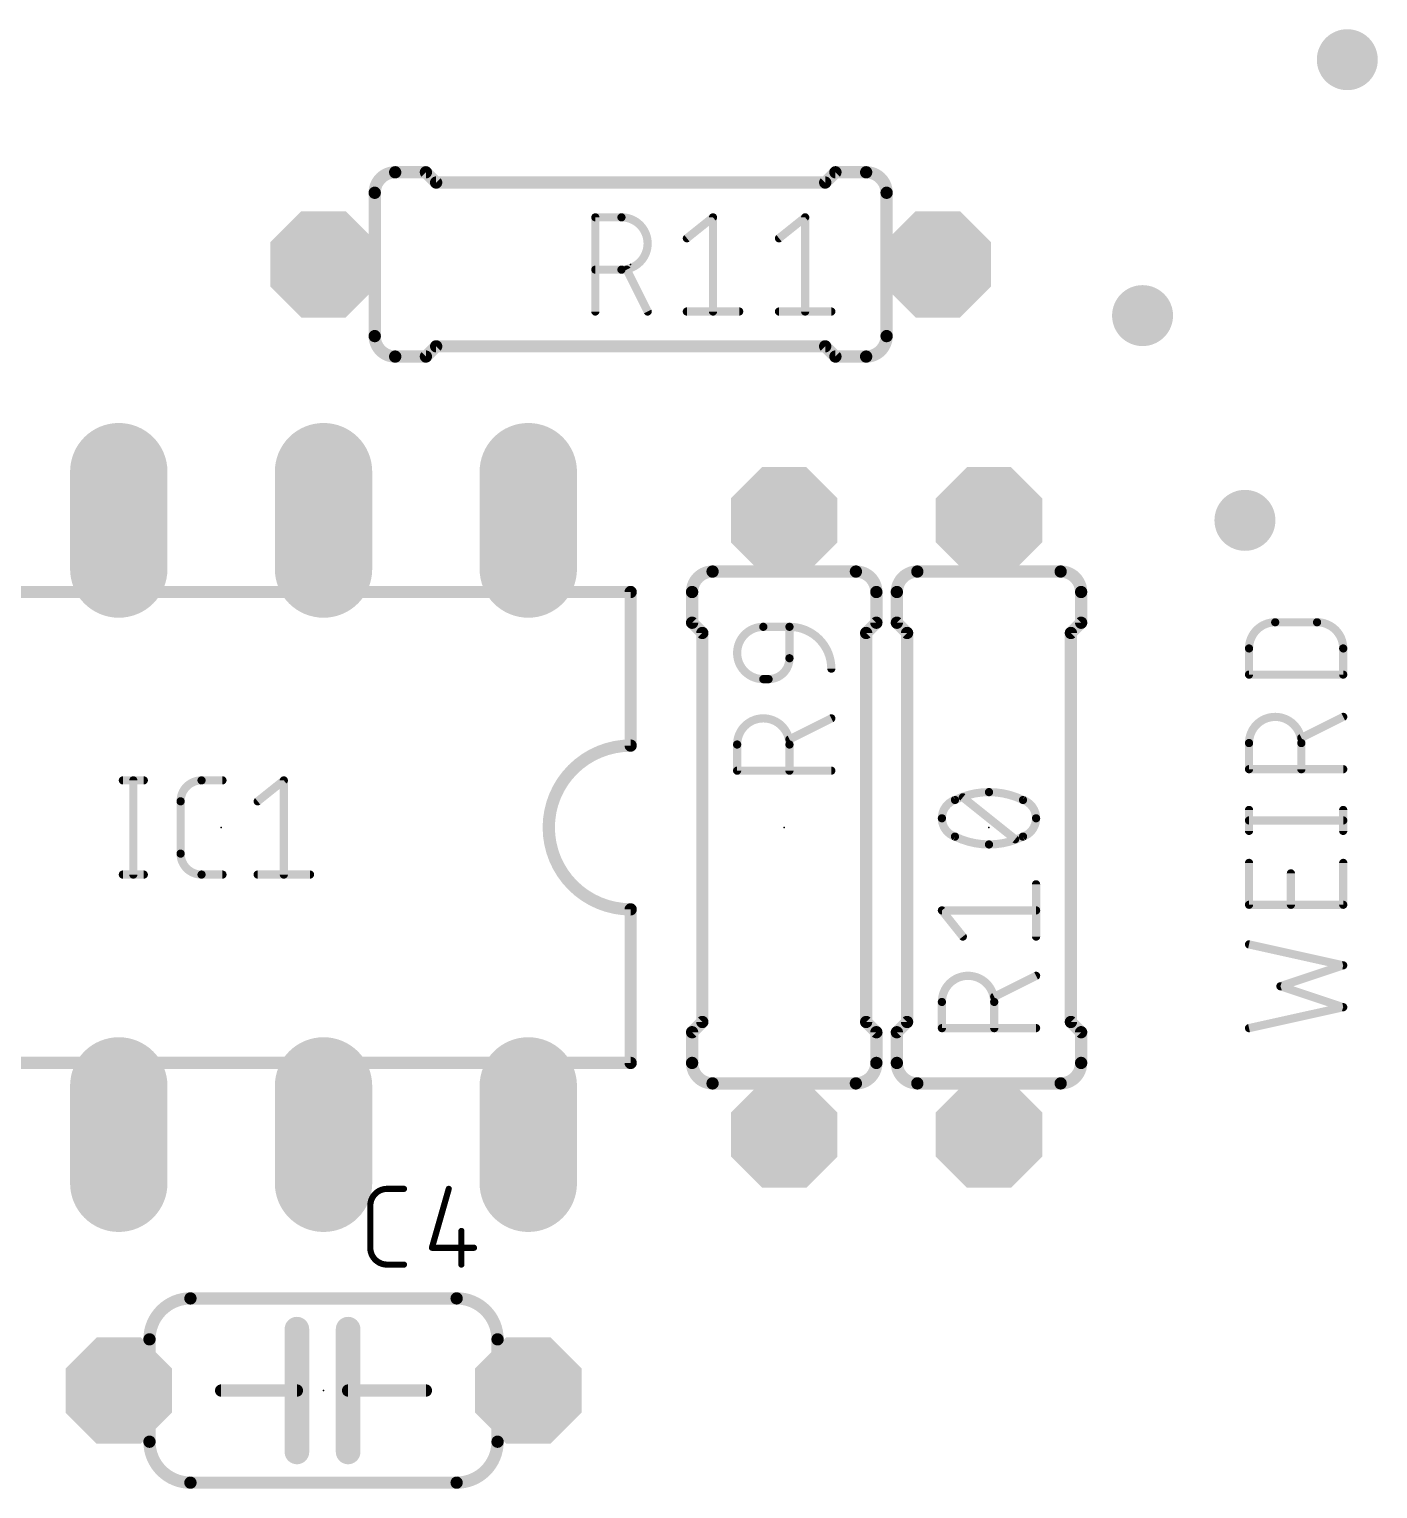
# Model space of a CAD drawing. Extents: x 0 to 59, y 0 to 102.
# Drawn here: x 27.46 to 44.19, y 17.2 to 35.3 of the extents above; entities that cross this region are included whole.
import ezdxf

# ---------------------------------------------------------------- set-up
doc = ezdxf.new("R2010")
doc.units = 0
for name, color, linetype in [('17', 110, 'CONTINUOUS'), ('18', 110, 'CONTINUOUS'), ('21', 253, 'CONTINUOUS'), ('23', 53, 'CONTINUOUS'), ('25', 253, 'CONTINUOUS'), ('51', 253, 'CONTINUOUS')]:
    doc.layers.add(name, color=color, linetype=linetype)

# ---------------------------------------------------------------- blocks, each defined once
blk = doc.blocks.new('RECT')
blk.add_solid([(-0.5, -0.5), (0.5, -0.5), (-0.5, 0.5), (0.5, 0.5)])
blk = doc.blocks.new('OCTAGONP')
at = {"const_width": 0.5}
blk.add_lwpolyline([(-0.25, -0.1036), (-0.25, 0.1036), (-0.1036, 0.25), (0.1036, 0.25), (0.25, 0.1036), (0.25, -0.1036), (0.1036, -0.25), (-0.1036, -0.25), (-0.25, -0.1036), (-0.25, 0.1036)], dxfattribs=at)
blk = doc.blocks.new('LONGP100')
at = {"const_width": 1}
blk.add_lwpolyline([(-0.5, 0), (0.5, 0)], dxfattribs=at)
at = {"const_width": 0.5}
for points in [[(-0.5, 0.25, 1), (-0.5, -0.25)], [(0.5, -0.25, 1), (0.5, 0.25)]]:
    blk.add_lwpolyline(points, format="xyb", dxfattribs=at)
blk = doc.blocks.new('ROUNDV')
at = {"const_width": 0.5}
blk.add_lwpolyline([(0, -0.25, 1), (0, 0.25, 1), (0, -0.25)], format="xyb", dxfattribs=at)

msp = doc.modelspace()

# ---------------------------------------------------------------- linework, layer by layer
at = {"layer": '21'}
for points, const_width in [([(32.004, 33.528, 0.4142), (31.75, 33.274)], 0.1524), ([(32.004, 33.5661, 1), (32.004, 33.4899)], 0.0762), ([(32.004, 33.4899, 1), (32.004, 33.5661)], 0.0762), ([(32.4119, 33.5549, 1), (32.3581, 33.5011)], 0.0762), ([(32.385, 33.4899, 1), (32.385, 33.5661)], 0.0762), ([(37.465, 33.5661, 1), (37.465, 33.4899)], 0.0762), ([(37.4919, 33.5011, 1), (37.4381, 33.5549)], 0.0762), ([(38.1, 33.274, 0.4142), (37.846, 33.528)], 0.1524), ([(37.846, 33.5661, 1), (37.846, 33.4899)], 0.0762), ([(37.846, 33.4899, 1), (37.846, 33.5661)], 0.0762), ([(32.512, 33.4391, 1), (32.512, 33.3629)], 0.0762), ([(32.4851, 33.3741, 1), (32.5389, 33.4279)], 0.0762), ([(37.3111, 33.4279, 1), (37.3649, 33.3741)], 0.0762), ([(37.338, 33.3629, 1), (37.338, 33.4391)], 0.0762), ([(31.7119, 33.274, 1), (31.7881, 33.274)], 0.0762), ([(38.0619, 33.274, 1), (38.1381, 33.274)], 0.0762), ([(31.75, 31.496, 0.4142), (32.004, 31.242)], 0.1524), ([(31.7881, 31.496, 1), (31.7119, 31.496)], 0.0762), ([(37.846, 31.242, 0.4142), (38.1, 31.496)], 0.1524), ([(38.1381, 31.496, 1), (38.0619, 31.496)], 0.0762), ([(32.512, 31.4071, 1), (32.512, 31.3309)], 0.0762), ([(32.5389, 31.3421, 1), (32.4851, 31.3959)], 0.0762), ([(37.3649, 31.3959, 1), (37.3111, 31.3421)], 0.0762), ([(37.338, 31.3309, 1), (37.338, 31.4071)], 0.0762), ([(32.004, 31.2801, 1), (32.004, 31.2039)], 0.0762), ([(32.004, 31.2039, 1), (32.004, 31.2801)], 0.0762), ([(32.3581, 31.2689, 1), (32.4119, 31.2151)], 0.0762), ([(32.385, 31.2039, 1), (32.385, 31.2801)], 0.0762), ([(37.465, 31.2801, 1), (37.465, 31.2039)], 0.0762), ([(37.4381, 31.2151, 1), (37.4919, 31.2689)], 0.0762), ([(37.846, 31.2801, 1), (37.846, 31.2039)], 0.0762), ([(37.846, 31.2039, 1), (37.846, 31.2801)], 0.0762), ([(35.941, 28.575, 0.4142), (35.687, 28.321)], 0.1524), ([(35.941, 28.5369, 1), (35.941, 28.6131)], 0.0762), ([(37.973, 28.321, 0.4142), (37.719, 28.575)], 0.1524), ([(37.719, 28.6131, 1), (37.719, 28.5369)], 0.0762), ([(38.481, 28.575, 0.4142), (38.227, 28.321)], 0.1524), ([(38.481, 28.5369, 1), (38.481, 28.6131)], 0.0762), ([(40.513, 28.321, 0.4142), (40.259, 28.575)], 0.1524), ([(40.259, 28.6131, 1), (40.259, 28.5369)], 0.0762), ([(34.9631, 28.321, 1), (34.8869, 28.321)], 0.0762), ([(34.925, 28.2829, 1), (34.925, 28.3591)], 0.0762), ([(35.7251, 28.321, 1), (35.6489, 28.321)], 0.0762), ([(35.6489, 28.321, 1), (35.7251, 28.321)], 0.0762), ([(38.0111, 28.321, 1), (37.9349, 28.321)], 0.0762), ([(37.9349, 28.321, 1), (38.0111, 28.321)], 0.0762), ([(38.2651, 28.321, 1), (38.1889, 28.321)], 0.0762), ([(38.1889, 28.321, 1), (38.2651, 28.321)], 0.0762), ([(40.5511, 28.321, 1), (40.4749, 28.321)], 0.0762), ([(40.4749, 28.321, 1), (40.5511, 28.321)], 0.0762), ([(35.6489, 27.94, 1), (35.7251, 27.94)], 0.0762), ([(35.7139, 27.9669, 1), (35.6601, 27.9131)], 0.0762), ([(35.8521, 27.813, 1), (35.7759, 27.813)], 0.0762), ([(37.8841, 27.813, 1), (37.8079, 27.813)], 0.0762), ([(37.9349, 27.94, 1), (38.0111, 27.94)], 0.0762), ([(37.9999, 27.9131, 1), (37.9461, 27.9669)], 0.0762), ([(38.1889, 27.94, 1), (38.2651, 27.94)], 0.0762), ([(38.2539, 27.9669, 1), (38.2001, 27.9131)], 0.0762), ([(38.3921, 27.813, 1), (38.3159, 27.813)], 0.0762), ([(40.4241, 27.813, 1), (40.3479, 27.813)], 0.0762), ([(40.4749, 27.94, 1), (40.5511, 27.94)], 0.0762), ([(40.5399, 27.9131, 1), (40.4861, 27.9669)], 0.0762), ([(35.7871, 27.7861, 1), (35.8409, 27.8399)], 0.0762), ([(37.8191, 27.8399, 1), (37.8729, 27.7861)], 0.0762), ([(38.3271, 27.7861, 1), (38.3809, 27.8399)], 0.0762), ([(40.3591, 27.8399, 1), (40.4129, 27.7861)], 0.0762), ([(34.925, 26.416, 1), (34.925, 24.384)], 0.1524), ([(34.8869, 26.416, 1), (34.9631, 26.416)], 0.0762), ([(34.925, 26.3779, 1), (34.925, 26.4541)], 0.0762), ([(34.9631, 24.384, 1), (34.8869, 24.384)], 0.0762), ([(34.925, 24.3459, 1), (34.925, 24.4221)], 0.0762), ([(35.7759, 22.987, 1), (35.8521, 22.987)], 0.0762), ([(35.8409, 22.9601, 1), (35.7871, 23.0139)], 0.0762), ([(37.8079, 22.987, 1), (37.8841, 22.987)], 0.0762), ([(37.8729, 23.0139, 1), (37.8191, 22.9601)], 0.0762), ([(38.3159, 22.987, 1), (38.3921, 22.987)], 0.0762), ([(38.3809, 22.9601, 1), (38.3271, 23.0139)], 0.0762), ([(40.3479, 22.987, 1), (40.4241, 22.987)], 0.0762), ([(40.4129, 23.0139, 1), (40.3591, 22.9601)], 0.0762), ([(35.7251, 22.86, 1), (35.6489, 22.86)], 0.0762), ([(35.6601, 22.8869, 1), (35.7139, 22.8331)], 0.0762), ([(38.0111, 22.86, 1), (37.9349, 22.86)], 0.0762), ([(37.9461, 22.8331, 1), (37.9999, 22.8869)], 0.0762), ([(38.2651, 22.86, 1), (38.1889, 22.86)], 0.0762), ([(38.2001, 22.8869, 1), (38.2539, 22.8331)], 0.0762), ([(40.5511, 22.86, 1), (40.4749, 22.86)], 0.0762), ([(40.4861, 22.8331, 1), (40.5399, 22.8869)], 0.0762), ([(34.8869, 22.479, 1), (34.9631, 22.479)], 0.0762), ([(34.925, 22.4409, 1), (34.925, 22.5171)], 0.0762), ([(35.687, 22.479, 0.4142), (35.941, 22.225)], 0.1524), ([(35.7251, 22.479, 1), (35.6489, 22.479)], 0.0762), ([(35.6489, 22.479, 1), (35.7251, 22.479)], 0.0762), ([(37.719, 22.225, 0.4142), (37.973, 22.479)], 0.1524), ([(38.0111, 22.479, 1), (37.9349, 22.479)], 0.0762), ([(37.9349, 22.479, 1), (38.0111, 22.479)], 0.0762), ([(38.227, 22.479, 0.4142), (38.481, 22.225)], 0.1524), ([(38.2651, 22.479, 1), (38.1889, 22.479)], 0.0762), ([(38.1889, 22.479, 1), (38.2651, 22.479)], 0.0762), ([(40.259, 22.225, 0.4142), (40.513, 22.479)], 0.1524), ([(40.5511, 22.479, 1), (40.4749, 22.479)], 0.0762), ([(40.4749, 22.479, 1), (40.5511, 22.479)], 0.0762), ([(35.941, 22.1869, 1), (35.941, 22.2631)], 0.0762), ([(37.719, 22.2631, 1), (37.719, 22.1869)], 0.0762), ([(38.481, 22.1869, 1), (38.481, 22.2631)], 0.0762), ([(40.259, 22.2631, 1), (40.259, 22.1869)], 0.0762), ([(29.464, 19.558, 0.4142), (28.956, 19.05)], 0.1524), ([(29.464, 19.5961, 1), (29.464, 19.5199)], 0.0762), ([(29.464, 19.5199, 1), (29.464, 19.5961)], 0.0762), ([(33.274, 19.05, 0.4142), (32.766, 19.558)], 0.1524), ([(32.766, 19.5961, 1), (32.766, 19.5199)], 0.0762), ([(32.766, 19.5199, 1), (32.766, 19.5961)], 0.0762), ([(30.861, 19.177, 1), (30.7086, 19.177)], 0.1524), ([(31.496, 19.177, 1), (31.3436, 19.177)], 0.1524), ([(28.9179, 19.05, 1), (28.9941, 19.05)], 0.0762), ([(33.2359, 19.05, 1), (33.3121, 19.05)], 0.0762), ([(29.845, 18.4531, 1), (29.845, 18.3769)], 0.0762), ([(30.861, 18.415, 1), (30.7086, 18.415)], 0.1524), ([(30.7086, 18.415, 1), (30.861, 18.415)], 0.1524), ([(30.7848, 18.3769, 1), (30.7848, 18.4531)], 0.0762), ([(31.496, 18.415, 1), (31.3436, 18.415)], 0.1524), ([(31.3436, 18.415, 1), (31.496, 18.415)], 0.1524), ([(31.4198, 18.4531, 1), (31.4198, 18.3769)], 0.0762), ([(32.385, 18.3769, 1), (32.385, 18.4531)], 0.0762), ([(28.956, 17.78, 0.4142), (29.464, 17.272)], 0.1524), ([(28.9941, 17.78, 1), (28.9179, 17.78)], 0.0762), ([(32.766, 17.272, 0.4142), (33.274, 17.78)], 0.1524), ([(33.3121, 17.78, 1), (33.2359, 17.78)], 0.0762), ([(30.7086, 17.653, 1), (30.861, 17.653)], 0.1524), ([(31.3436, 17.653, 1), (31.496, 17.653)], 0.1524), ([(29.464, 17.3101, 1), (29.464, 17.2339)], 0.0762), ([(29.464, 17.2339, 1), (29.464, 17.3101)], 0.0762), ([(32.766, 17.3101, 1), (32.766, 17.2339)], 0.0762), ([(32.766, 17.2339, 1), (32.766, 17.3101)], 0.0762)]:
    msp.add_lwpolyline(points, format="xyb", dxfattribs=dict(at, const_width=const_width))
for points, const_width in [([(32.004, 33.528), (32.385, 33.528)], 0.1524), ([(32.512, 33.401), (32.385, 33.528)], 0.1524), ([(37.338, 33.401), (37.465, 33.528)], 0.1524), ([(37.846, 33.528), (37.465, 33.528)], 0.1524), ([(32.512, 33.401), (37.338, 33.401)], 0.1524), ([(32.512, 31.369), (32.385, 31.242)], 0.1524), ([(32.512, 31.369), (37.338, 31.369)], 0.1524), ([(37.338, 31.369), (37.465, 31.242)], 0.1524), ([(32.004, 31.242), (32.385, 31.242)], 0.1524), ([(37.846, 31.242), (37.465, 31.242)], 0.1524), ([(34.925, 28.321), (24.765, 28.321)], 0.1524), ([(34.925, 28.321), (34.925, 26.416)], 0.1524), ([(35.687, 28.321), (35.687, 27.94)], 0.1524), ([(37.973, 28.321), (37.973, 27.94)], 0.1524), ([(38.227, 28.321), (38.227, 27.94)], 0.1524), ([(40.513, 28.321), (40.513, 27.94)], 0.1524), ([(35.814, 27.813), (35.687, 27.94)], 0.1524), ([(35.814, 22.987), (35.814, 27.813)], 0.1524), ([(37.846, 27.813), (37.973, 27.94)], 0.1524), ([(37.846, 22.987), (37.846, 27.813)], 0.1524), ([(38.354, 27.813), (38.227, 27.94)], 0.1524), ([(38.354, 27.813), (38.354, 22.987)], 0.1524), ([(40.386, 27.813), (40.513, 27.94)], 0.1524), ([(40.386, 27.813), (40.386, 22.987)], 0.1524), ([(34.925, 22.479), (34.925, 24.384)], 0.1524), ([(35.814, 22.987), (35.687, 22.86)], 0.1524), ([(37.846, 22.987), (37.973, 22.86)], 0.1524), ([(38.354, 22.987), (38.227, 22.86)], 0.1524), ([(40.386, 22.987), (40.513, 22.86)], 0.1524), ([(35.687, 22.479), (35.687, 22.86)], 0.1524), ([(37.973, 22.479), (37.973, 22.86)], 0.1524), ([(38.227, 22.479), (38.227, 22.86)], 0.1524), ([(40.513, 22.479), (40.513, 22.86)], 0.1524), ([(24.765, 22.479), (34.925, 22.479)], 0.1524), ([(29.464, 19.558), (32.766, 19.558)], 0.1524), ([(30.7848, 18.415), (30.7848, 19.177)], 0.3048), ([(31.4198, 18.415), (31.4198, 19.177)], 0.3048), ([(29.845, 18.415), (30.7848, 18.415)], 0.1524), ([(30.7848, 17.653), (30.7848, 18.415)], 0.3048), ([(31.4198, 17.653), (31.4198, 18.415)], 0.3048), ([(32.385, 18.415), (31.4198, 18.415)], 0.1524), ([(29.464, 17.272), (32.766, 17.272)], 0.1524)]:
    msp.add_lwpolyline(points, dxfattribs=dict(at, const_width=const_width))
at = {"layer": '23'}
for p in [(34.925, 32.385), (29.845, 25.4), (36.83, 25.4), (39.37, 25.4), (31.115, 18.415)]:
    msp.add_point(p, dxfattribs=at)
at = {"layer": '25'}
for points, const_width in [([(34.4865, 31.8008), (34.4865, 32.9692)], 0.1016), ([(34.4865, 32.9692), (34.811, 32.9692)], 0.1016), ([(35.6221, 32.7096), (35.9466, 32.9692)], 0.1016), ([(35.9466, 32.9692), (35.9466, 31.8008)], 0.1016), ([(36.7651, 32.7096), (37.0896, 32.9692)], 0.1016), ([(37.0896, 32.9692), (37.0896, 31.8008)], 0.1016), ([(34.811, 32.3201), (34.4865, 32.3201)], 0.1016), ([(35.1356, 31.8008), (34.8759, 32.3201)], 0.1016), ([(35.6221, 31.8008), (36.2712, 31.8008)], 0.1016), ([(36.7651, 31.8008), (37.4142, 31.8008)], 0.1016), ([(36.5704, 27.8892), (36.8949, 27.8892)], 0.1016), ([(36.8949, 27.8892), (36.8949, 27.4997)], 0.1016), ([(42.9204, 27.9456), (43.4396, 27.9456)], 0.1016), ([(42.5958, 27.2965), (42.5958, 27.6211)], 0.1016), ([(43.7642, 27.6211), (43.7642, 27.2965)], 0.1016), ([(43.7642, 27.2965), (42.5958, 27.2965)], 0.1016), ([(36.6353, 27.2401), (36.5704, 27.2401)], 0.1016), ([(37.4142, 26.7536), (36.8949, 26.4939)], 0.1016), ([(43.7642, 26.7719), (43.2449, 26.5123)], 0.1016), ([(36.2458, 26.1045), (36.2458, 26.429)], 0.1016), ([(36.8949, 26.429), (36.8949, 26.1045)], 0.1016), ([(42.5958, 26.1228), (42.5958, 26.4473)], 0.1016), ([(43.2449, 26.4473), (43.2449, 26.1228)], 0.1016), ([(37.4142, 26.1045), (36.2458, 26.1045)], 0.1016), ([(43.7642, 26.1228), (42.5958, 26.1228)], 0.1016), ([(28.6258, 25.9842), (28.8854, 25.9842)], 0.1016), ([(28.7556, 25.9842), (28.7556, 24.8158)], 0.1016), ([(29.6018, 25.9842), (29.8614, 25.9842)], 0.1016), ([(30.298, 25.7246), (30.6225, 25.9842)], 0.1016), ([(30.6225, 25.9842), (30.6225, 24.8158)], 0.1016), ([(29.3421, 25.0754), (29.3421, 25.7246)], 0.1016), ([(39.6946, 25.2543), (39.0454, 25.7736)], 0.1016), ([(42.5958, 25.3577), (42.5958, 25.6173)], 0.1016), ([(42.5958, 25.4875), (43.7642, 25.4875)], 0.1016), ([(43.7642, 25.3577), (43.7642, 25.6173)], 0.1016), ([(42.5958, 24.4413), (42.5958, 24.9606)], 0.1016), ([(43.7642, 24.9606), (43.7642, 24.4413)], 0.1016), ([(28.6258, 24.8158), (28.8854, 24.8158)], 0.1016), ([(29.8614, 24.8158), (29.6018, 24.8158)], 0.1016), ([(30.298, 24.8158), (30.9471, 24.8158)], 0.1016), ([(43.1151, 24.4413), (43.1151, 24.8308)], 0.1016), ([(39.9542, 24.0464), (39.9542, 24.6955)], 0.1016), ([(43.7642, 24.4413), (42.5958, 24.4413)], 0.1016), ([(39.0454, 24.0464), (38.7858, 24.371)], 0.1016), ([(38.7858, 24.371), (39.9542, 24.371)], 0.1016), ([(43.7642, 23.6897), (42.5958, 23.9494)], 0.1016), ([(42.9853, 23.4301), (43.7642, 23.6897)], 0.1016), ([(39.9542, 23.5599), (39.4349, 23.3003)], 0.1016), ([(43.7642, 23.1704), (42.9853, 23.4301)], 0.1016), ([(38.7858, 22.9108), (38.7858, 23.2354)], 0.1016), ([(39.4349, 23.2354), (39.4349, 22.9108)], 0.1016), ([(42.5958, 22.9108), (43.7642, 23.1704)], 0.1016), ([(39.9542, 22.9108), (38.7858, 22.9108)], 0.1016), ([(31.9041, 20.9169), (32.1129, 20.9169)], 0.0762), ([(32.6686, 20.9169), (32.4598, 20.1859)], 0.0762), ([(31.6952, 20.1859), (31.6952, 20.7081)], 0.0762), ([(32.8253, 20.3948), (32.8253, 19.9771)], 0.0762), ([(32.4598, 20.1859), (32.9819, 20.1859)], 0.0762), ([(32.1129, 19.9771), (31.9041, 19.9771)], 0.0762)]:
    msp.add_lwpolyline(points, dxfattribs=dict(at, const_width=const_width))
for points, const_width in [([(34.5119, 32.9692, 1), (34.4611, 32.9692)], 0.0508), ([(34.4865, 32.9946, 1), (34.4865, 32.9438)], 0.0508), ([(34.811, 32.3201, 1), (34.811, 32.9692)], 0.1016), ([(34.811, 32.9946, 1), (34.811, 32.9438)], 0.0508), ([(34.811, 32.9438, 1), (34.811, 32.9946)], 0.0508), ([(35.972, 32.9692, 1), (35.9212, 32.9692)], 0.0508), ([(35.9625, 32.9494, 1), (35.9308, 32.989)], 0.0508), ([(37.115, 32.9692, 1), (37.0642, 32.9692)], 0.0508), ([(37.1055, 32.9494, 1), (37.0738, 32.989)], 0.0508), ([(35.6062, 32.7294, 1), (35.638, 32.6897)], 0.0508), ([(36.7492, 32.7294, 1), (36.781, 32.6897)], 0.0508), ([(34.4865, 32.3455, 1), (34.4865, 32.2947)], 0.0508), ([(34.811, 32.3455, 1), (34.811, 32.2947)], 0.0508), ([(34.811, 32.2947, 1), (34.811, 32.3455)], 0.0508), ([(34.8986, 32.3314, 1), (34.8532, 32.3087)], 0.0508), ([(34.4611, 31.8008, 1), (34.5119, 31.8008)], 0.0508), ([(35.1129, 31.7894, 1), (35.1583, 31.8122)], 0.0508), ([(35.6221, 31.8262, 1), (35.6221, 31.7754)], 0.0508), ([(35.9212, 31.8008, 1), (35.972, 31.8008)], 0.0508), ([(36.2712, 31.7754, 1), (36.2712, 31.8262)], 0.0508), ([(36.7651, 31.8262, 1), (36.7651, 31.7754)], 0.0508), ([(37.0642, 31.8008, 1), (37.115, 31.8008)], 0.0508), ([(37.4142, 31.7754, 1), (37.4142, 31.8262)], 0.0508), ([(36.5704, 27.8892, 1), (36.5704, 27.2401)], 0.1016), ([(36.5704, 27.9146, 1), (36.5704, 27.8638)], 0.0508), ([(36.5704, 27.8638, 1), (36.5704, 27.9146)], 0.0508), ([(36.9203, 27.8892, 1), (36.8695, 27.8892)], 0.0508), ([(37.4142, 27.3699, 0.4142), (36.8949, 27.8892)], 0.1016), ([(36.8949, 27.9146, 1), (36.8949, 27.8638)], 0.0508), ([(36.8949, 27.8638, 1), (36.8949, 27.9146)], 0.0508), ([(42.9204, 27.9456, 0.4142), (42.5958, 27.6211)], 0.1016), ([(42.9204, 27.971, 1), (42.9204, 27.9202)], 0.0508), ([(42.9204, 27.9202, 1), (42.9204, 27.971)], 0.0508), ([(43.7642, 27.6211, 0.4142), (43.4396, 27.9456)], 0.1016), ([(43.4396, 27.971, 1), (43.4396, 27.9202)], 0.0508), ([(43.4396, 27.9202, 1), (43.4396, 27.971)], 0.0508), ([(36.6353, 27.2401, 0.4142), (36.8949, 27.4997)], 0.1016), ([(36.9203, 27.4997, 1), (36.8695, 27.4997)], 0.0508), ([(36.8695, 27.4997, 1), (36.9203, 27.4997)], 0.0508), ([(42.6212, 27.6211, 1), (42.5704, 27.6211)], 0.0508), ([(42.5704, 27.6211, 1), (42.6212, 27.6211)], 0.0508), ([(43.7896, 27.6211, 1), (43.7388, 27.6211)], 0.0508), ([(43.7388, 27.6211, 1), (43.7896, 27.6211)], 0.0508), ([(37.3888, 27.3699, 1), (37.4396, 27.3699)], 0.0508), ([(42.5958, 27.3219, 1), (42.5958, 27.2711)], 0.0508), ([(43.7642, 27.2711, 1), (43.7642, 27.3219)], 0.0508), ([(36.5704, 27.2655, 1), (36.5704, 27.2147)], 0.0508), ([(36.5704, 27.2147, 1), (36.5704, 27.2655)], 0.0508), ([(36.6353, 27.2655, 1), (36.6353, 27.2147)], 0.0508), ([(36.6353, 27.2147, 1), (36.6353, 27.2655)], 0.0508), ([(42.5704, 27.2965, 1), (42.6212, 27.2965)], 0.0508), ([(43.7388, 27.2965, 1), (43.7896, 27.2965)], 0.0508), ([(36.8949, 26.429, 1), (36.2458, 26.429)], 0.1016), ([(37.4256, 26.7308, 1), (37.4028, 26.7763)], 0.0508), ([(43.2449, 26.4473, 1), (42.5958, 26.4473)], 0.1016), ([(43.7756, 26.7492, 1), (43.7528, 26.7946)], 0.0508), ([(36.2712, 26.429, 1), (36.2204, 26.429)], 0.0508), ([(36.2204, 26.429, 1), (36.2712, 26.429)], 0.0508), ([(36.9203, 26.429, 1), (36.8695, 26.429)], 0.0508), ([(36.8695, 26.429, 1), (36.9203, 26.429)], 0.0508), ([(36.8836, 26.5166, 1), (36.9063, 26.4712)], 0.0508), ([(42.6212, 26.4473, 1), (42.5704, 26.4473)], 0.0508), ([(42.5704, 26.4473, 1), (42.6212, 26.4473)], 0.0508), ([(43.2336, 26.535, 1), (43.2563, 26.4895)], 0.0508), ([(43.2703, 26.4473, 1), (43.2195, 26.4473)], 0.0508), ([(43.2195, 26.4473, 1), (43.2703, 26.4473)], 0.0508), ([(36.2458, 26.1299, 1), (36.2458, 26.0791)], 0.0508), ([(36.2204, 26.1045, 1), (36.2712, 26.1045)], 0.0508), ([(36.8695, 26.1045, 1), (36.9203, 26.1045)], 0.0508), ([(37.4142, 26.0791, 1), (37.4142, 26.1299)], 0.0508), ([(42.5958, 26.1482, 1), (42.5958, 26.0974)], 0.0508), ([(42.5704, 26.1228, 1), (42.6212, 26.1228)], 0.0508), ([(43.2195, 26.1228, 1), (43.2703, 26.1228)], 0.0508), ([(43.7642, 26.0974, 1), (43.7642, 26.1482)], 0.0508), ([(28.6258, 26.0096, 1), (28.6258, 25.9588)], 0.0508), ([(28.781, 25.9842, 1), (28.7302, 25.9842)], 0.0508), ([(28.8854, 25.9588, 1), (28.8854, 26.0096)], 0.0508), ([(29.6018, 25.9842, 0.4142), (29.3421, 25.7246)], 0.1016), ([(29.6018, 26.0096, 1), (29.6018, 25.9588)], 0.0508), ([(29.6018, 25.9588, 1), (29.6018, 26.0096)], 0.0508), ([(29.8614, 25.9588, 1), (29.8614, 26.0096)], 0.0508), ([(30.6479, 25.9842, 1), (30.5971, 25.9842)], 0.0508), ([(30.6384, 25.9644, 1), (30.6067, 26.004)], 0.0508), ([(29.3675, 25.7246, 1), (29.3167, 25.7246)], 0.0508), ([(29.3167, 25.7246, 1), (29.3675, 25.7246)], 0.0508), ([(30.2821, 25.7444, 1), (30.3138, 25.7047)], 0.0508), ([(38.9481, 25.7412, 0.3205), (38.7858, 25.514)], 0.1016), ([(38.9369, 25.764, 1), (38.9592, 25.7183)], 0.0508), ([(39.37, 25.8385, 0.1139), (38.9481, 25.7412)], 0.1016), ([(38.9563, 25.7171, 1), (38.9398, 25.7652)], 0.0508), ([(39.0613, 25.7935, 1), (39.0296, 25.7538)], 0.0508), ([(39.7919, 25.7412, 0.1139), (39.37, 25.8385)], 0.1016), ([(39.37, 25.8639, 1), (39.37, 25.8131)], 0.0508), ([(39.37, 25.8131, 1), (39.37, 25.8639)], 0.0508), ([(39.9542, 25.514, 0.3205), (39.7919, 25.7412)], 0.1016), ([(39.8002, 25.7652, 1), (39.7837, 25.7171)], 0.0508), ([(39.7808, 25.7183, 1), (39.8031, 25.764)], 0.0508), ([(38.7858, 25.514, 0.3205), (38.9481, 25.2868)], 0.1016), ([(38.8112, 25.514, 1), (38.7604, 25.514)], 0.0508), ([(38.7604, 25.514, 1), (38.8112, 25.514)], 0.0508), ([(39.7919, 25.2868, 0.3205), (39.9542, 25.514)], 0.1016), ([(39.9796, 25.514, 1), (39.9288, 25.514)], 0.0508), ([(39.9288, 25.514, 1), (39.9796, 25.514)], 0.0508), ([(42.6212, 25.6173, 1), (42.5704, 25.6173)], 0.0508), ([(42.5958, 25.5129, 1), (42.5958, 25.4621)], 0.0508), ([(43.7896, 25.6173, 1), (43.7388, 25.6173)], 0.0508), ([(43.7642, 25.4621, 1), (43.7642, 25.5129)], 0.0508), ([(42.5704, 25.3577, 1), (42.6212, 25.3577)], 0.0508), ([(43.7388, 25.3577, 1), (43.7896, 25.3577)], 0.0508), ([(38.9481, 25.2868, 0.1139), (39.37, 25.1894)], 0.1016), ([(38.9592, 25.3096, 1), (38.9369, 25.264)], 0.0508), ([(38.9398, 25.2628, 1), (38.9563, 25.3108)], 0.0508), ([(39.37, 25.1894, 0.1139), (39.7919, 25.2868)], 0.1016), ([(39.37, 25.2148, 1), (39.37, 25.164)], 0.0508), ([(39.37, 25.164, 1), (39.37, 25.2148)], 0.0508), ([(39.6787, 25.2345, 1), (39.7104, 25.2742)], 0.0508), ([(39.7837, 25.3108, 1), (39.8002, 25.2628)], 0.0508), ([(39.8031, 25.264, 1), (39.7808, 25.3096)], 0.0508), ([(29.3421, 25.0754, 0.4142), (29.6018, 24.8158)], 0.1016), ([(29.3675, 25.0754, 1), (29.3167, 25.0754)], 0.0508), ([(29.3167, 25.0754, 1), (29.3675, 25.0754)], 0.0508), ([(42.6212, 24.9606, 1), (42.5704, 24.9606)], 0.0508), ([(43.7896, 24.9606, 1), (43.7388, 24.9606)], 0.0508), ([(28.6258, 24.8412, 1), (28.6258, 24.7904)], 0.0508), ([(28.7302, 24.8158, 1), (28.781, 24.8158)], 0.0508), ([(28.8854, 24.7904, 1), (28.8854, 24.8412)], 0.0508), ([(29.6018, 24.8412, 1), (29.6018, 24.7904)], 0.0508), ([(29.6018, 24.7904, 1), (29.6018, 24.8412)], 0.0508), ([(29.8614, 24.7904, 1), (29.8614, 24.8412)], 0.0508), ([(30.298, 24.8412, 1), (30.298, 24.7904)], 0.0508), ([(30.5971, 24.8158, 1), (30.6479, 24.8158)], 0.0508), ([(30.9471, 24.7904, 1), (30.9471, 24.8412)], 0.0508), ([(43.1405, 24.8308, 1), (43.0897, 24.8308)], 0.0508), ([(39.9796, 24.6955, 1), (39.9288, 24.6955)], 0.0508), ([(42.5958, 24.4667, 1), (42.5958, 24.4159)], 0.0508), ([(42.5704, 24.4413, 1), (42.6212, 24.4413)], 0.0508), ([(43.0897, 24.4413, 1), (43.1405, 24.4413)], 0.0508), ([(43.7388, 24.4413, 1), (43.7896, 24.4413)], 0.0508), ([(43.7642, 24.4159, 1), (43.7642, 24.4667)], 0.0508), ([(38.8056, 24.3869, 1), (38.766, 24.3551)], 0.0508), ([(38.7858, 24.3964, 1), (38.7858, 24.3456)], 0.0508), ([(39.9542, 24.3456, 1), (39.9542, 24.3964)], 0.0508), ([(39.0256, 24.0306, 1), (39.0653, 24.0623)], 0.0508), ([(39.9288, 24.0464, 1), (39.9796, 24.0464)], 0.0508), ([(42.6013, 23.9742, 1), (42.5903, 23.9246)], 0.0508), ([(43.7722, 23.6656, 1), (43.7562, 23.7138)], 0.0508), ([(43.7587, 23.6649, 1), (43.7697, 23.7145)], 0.0508), ([(39.4349, 23.2354, 1), (38.7858, 23.2354)], 0.1016), ([(39.9656, 23.5372, 1), (39.9428, 23.5826)], 0.0508), ([(42.9933, 23.4542, 1), (42.9772, 23.406)], 0.0508), ([(42.9772, 23.4542, 1), (42.9933, 23.406)], 0.0508), ([(38.8112, 23.2354, 1), (38.7604, 23.2354)], 0.0508), ([(38.7604, 23.2354, 1), (38.8112, 23.2354)], 0.0508), ([(39.4236, 23.323, 1), (39.4463, 23.2775)], 0.0508), ([(39.4603, 23.2354, 1), (39.4095, 23.2354)], 0.0508), ([(39.4095, 23.2354, 1), (39.4603, 23.2354)], 0.0508), ([(43.7562, 23.1463, 1), (43.7722, 23.1945)], 0.0508), ([(43.7697, 23.1456, 1), (43.7587, 23.1952)], 0.0508), ([(38.7858, 22.9362, 1), (38.7858, 22.8854)], 0.0508), ([(38.7604, 22.9108, 1), (38.8112, 22.9108)], 0.0508), ([(39.4095, 22.9108, 1), (39.4603, 22.9108)], 0.0508), ([(39.9542, 22.8854, 1), (39.9542, 22.9362)], 0.0508), ([(42.5903, 22.9356, 1), (42.6013, 22.886)], 0.0508), ([(31.9041, 20.9169, 0.4142), (31.6952, 20.7081)], 0.0762), ([(31.9041, 20.936, 1), (31.9041, 20.8979)], 0.0381), ([(31.9041, 20.8979, 1), (31.9041, 20.9359)], 0.0381), ([(32.1129, 20.8979, 1), (32.1129, 20.936)], 0.0381), ([(32.687, 20.9117, 1), (32.6503, 20.9221)], 0.0381), ([(31.7143, 20.7081, 1), (31.6762, 20.7081)], 0.0381), ([(31.6762, 20.7081, 1), (31.7143, 20.7081)], 0.0381), ([(32.8443, 20.3948, 1), (32.8062, 20.3948)], 0.0381), ([(31.6952, 20.1859, 0.4142), (31.9041, 19.9771)], 0.0762), ([(31.7143, 20.1859, 1), (31.6762, 20.1859)], 0.0381), ([(31.6762, 20.1859, 1), (31.7143, 20.1859)], 0.0381), ([(32.4598, 20.205, 1), (32.4598, 20.1669)], 0.0381), ([(32.4415, 20.1912, 1), (32.4781, 20.1807)], 0.0381), ([(32.9819, 20.1669, 1), (32.9819, 20.205)], 0.0381), ([(31.9041, 19.9962, 1), (31.9041, 19.9581)], 0.0381), ([(31.9041, 19.9581, 1), (31.9041, 19.9962)], 0.0381), ([(32.1129, 19.9581, 1), (32.1129, 19.9962)], 0.0381), ([(32.8062, 19.9771, 1), (32.8443, 19.9771)], 0.0381)]:
    msp.add_lwpolyline(points, format="xyb", dxfattribs=dict(at, const_width=const_width))
at = {"layer": '51'}
for points, const_width in [([(31.75, 33.274), (31.75, 31.496)], 0.1524), ([(38.1, 33.274), (38.1, 31.496)], 0.1524), ([(31.496, 32.385), (31.115, 32.385)], 0.6096), ([(38.735, 32.385), (38.354, 32.385)], 0.6096), ([(36.83, 29.21), (36.83, 28.829)], 0.6096), ([(39.37, 28.829), (39.37, 29.21)], 0.6096), ([(35.941, 28.575), (37.719, 28.575)], 0.1524), ([(40.259, 28.575), (38.481, 28.575)], 0.1524), ([(35.941, 22.225), (37.719, 22.225)], 0.1524), ([(36.83, 21.971), (36.83, 21.59)], 0.6096), ([(40.259, 22.225), (38.481, 22.225)], 0.1524), ([(39.37, 21.59), (39.37, 21.971)], 0.6096), ([(28.956, 19.05), (28.956, 17.78)], 0.1524), ([(33.274, 19.05), (33.274, 17.78)], 0.1524)]:
    msp.add_lwpolyline(points, dxfattribs=dict(at, const_width=const_width))
for points, const_width in [([(31.7881, 33.274, 1), (31.7119, 33.274)], 0.0762), ([(38.1381, 33.274, 1), (38.0619, 33.274)], 0.0762), ([(31.115, 32.5374, 1), (31.115, 32.2326)], 0.3048), ([(31.496, 32.2326, 1), (31.496, 32.5374)], 0.3048), ([(38.354, 32.5374, 1), (38.354, 32.2326)], 0.3048), ([(38.735, 32.2326, 1), (38.735, 32.5374)], 0.3048), ([(31.7119, 31.496, 1), (31.7881, 31.496)], 0.0762), ([(38.0619, 31.496, 1), (38.1381, 31.496)], 0.0762), ([(36.9824, 29.21, 1), (36.6776, 29.21)], 0.3048), ([(39.5224, 29.21, 1), (39.2176, 29.21)], 0.3048), ([(36.6776, 28.829, 1), (36.9824, 28.829)], 0.3048), ([(39.2176, 28.829, 1), (39.5224, 28.829)], 0.3048), ([(35.941, 28.6131, 1), (35.941, 28.5369)], 0.0762), ([(37.719, 28.5369, 1), (37.719, 28.6131)], 0.0762), ([(38.481, 28.6131, 1), (38.481, 28.5369)], 0.0762), ([(40.259, 28.5369, 1), (40.259, 28.6131)], 0.0762), ([(35.941, 22.2631, 1), (35.941, 22.1869)], 0.0762), ([(36.9824, 21.971, 1), (36.6776, 21.971)], 0.3048), ([(37.719, 22.1869, 1), (37.719, 22.2631)], 0.0762), ([(38.481, 22.2631, 1), (38.481, 22.1869)], 0.0762), ([(39.5224, 21.971, 1), (39.2176, 21.971)], 0.3048), ([(40.259, 22.1869, 1), (40.259, 22.2631)], 0.0762), ([(36.6776, 21.59, 1), (36.9824, 21.59)], 0.3048), ([(39.2176, 21.59, 1), (39.5224, 21.59)], 0.3048), ([(28.9941, 19.05, 1), (28.9179, 19.05)], 0.0762), ([(33.3121, 19.05, 1), (33.2359, 19.05)], 0.0762), ([(28.9179, 17.78, 1), (28.9941, 17.78)], 0.0762), ([(33.2359, 17.78, 1), (33.3121, 17.78)], 0.0762)]:
    msp.add_lwpolyline(points, format="xyb", dxfattribs=dict(at, const_width=const_width))

# ---------------------------------------------------------------- block references
at = {"layer": '17'}
for name, p, xscale, yscale, rotation in [('OCTAGONP', (31.115, 32.385), 1.3208, 1.3208, 180), ('OCTAGONP', (31.115, 32.385), 1.3208, 1.3208, 180), ('OCTAGONP', (38.735, 32.385), 1.3208, 1.3208, 180), ('OCTAGONP', (38.735, 32.385), 1.3208, 1.3208, 180), ('LONGP100', (28.575, 29.21), 1.208, 1.208, 270), ('LONGP100', (28.575, 29.21), 1.208, 1.208, 270), ('LONGP100', (31.115, 29.21), 1.208, 1.208, 270), ('LONGP100', (31.115, 29.21), 1.208, 1.208, 270), ('LONGP100', (33.655, 29.21), 1.208, 1.208, 270), ('LONGP100', (33.655, 29.21), 1.208, 1.208, 270), ('OCTAGONP', (36.83, 29.21), 1.3208, 1.3208, 270), ('OCTAGONP', (36.83, 29.21), 1.3208, 1.3208, 270), ('OCTAGONP', (39.37, 29.21), 1.3208, 1.3208, 90), ('OCTAGONP', (39.37, 29.21), 1.3208, 1.3208, 90), ('LONGP100', (28.575, 21.59), 1.208, 1.208, 270), ('LONGP100', (28.575, 21.59), 1.208, 1.208, 270), ('LONGP100', (31.115, 21.59), 1.208, 1.208, 270), ('LONGP100', (31.115, 21.59), 1.208, 1.208, 270), ('LONGP100', (33.655, 21.59), 1.208, 1.208, 270), ('LONGP100', (33.655, 21.59), 1.208, 1.208, 270), ('OCTAGONP', (36.83, 21.59), 1.3208, 1.3208, 270), ('OCTAGONP', (36.83, 21.59), 1.3208, 1.3208, 270), ('OCTAGONP', (39.37, 21.59), 1.3208, 1.3208, 90), ('OCTAGONP', (39.37, 21.59), 1.3208, 1.3208, 90), ('OCTAGONP', (28.575, 18.415), 1.3208, 1.3208, 180), ('OCTAGONP', (28.575, 18.415), 1.3208, 1.3208, 180), ('OCTAGONP', (33.655, 18.415), 1.3208, 1.3208, 180), ('OCTAGONP', (33.655, 18.415), 1.3208, 1.3208, 180)]:
    msp.add_blockref(name, p, dxfattribs=dict(at, xscale=xscale, yscale=yscale, rotation=rotation))
at = {"layer": '18', "xscale": 0.7564, "yscale": 0.7564}
for p in [(43.815, 34.925), (43.815, 34.925), (41.275, 31.75), (41.275, 31.75), (42.545, 29.21), (42.545, 29.21)]:
    msp.add_blockref('ROUNDV', p, dxfattribs=at)
at = {"layer": '51'}
for p, xscale, yscale, rotation in [((31.623, 32.385), 0.254, 0.6096, 180), ((38.227, 32.385), 0.254, 0.6096, 180), ((36.83, 28.702), 0.254, 0.6096, 270), ((39.37, 28.702), 0.254, 0.6096, 90), ((36.83, 22.098), 0.254, 0.6096, 270), ((39.37, 22.098), 0.254, 0.6096, 90), ((28.7655, 18.415), 0.381, 0.762, 180), ((33.4645, 18.415), 0.381, 0.762, 180)]:
    msp.add_blockref('RECT', p, dxfattribs=dict(at, xscale=xscale, yscale=yscale, rotation=rotation))

doc.saveas('drawing.dxf')
